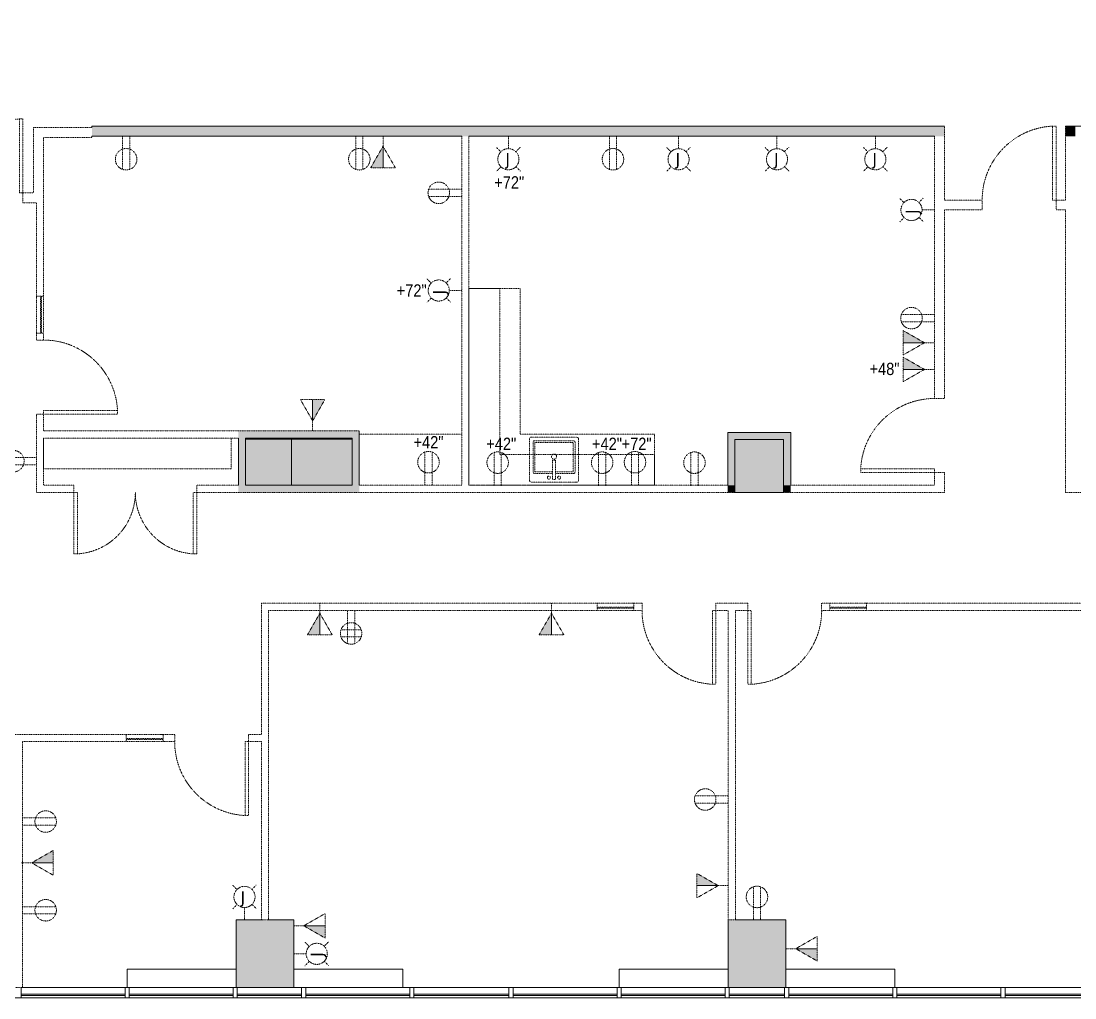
# Model space of a CAD drawing. Header units: inches. Extents: x 41 to 3069, y -541 to 533.
# Drawn here: x 1182 to 1696, y -541 to -65 of the extents above; entities that cross this region are included whole.
import ezdxf

# ---------------------------------------------------------------- set-up
doc = ezdxf.new("R2010")
doc.units = ezdxf.units.IN
doc.header["$MEASUREMENT"] = 0
for name, pattern in [('Demolished', [0.1875, 0.125, -0.0625]), ('Demolished 3_128_', [0.046875, 0.023437, -0.023437]), ('Hidden 1_16_', [0.09375, 0.0625, -0.03125])]:
    doc.linetypes.add(name, pattern=pattern)
for name, color, linetype, lineweight in [('A-ANNO-NOTE', 131, 'Demolished', 9), ('A-DOOR', 31, 'Demolished', 9), ('A-GLAZ', 151, 'Demolished', 9), ('A-GLAZ-EXST', 7, 'Continuous', 9), ('A-WALL-PATT', 111, 'Continuous', 13), ('Bb-col', 7, 'Continuous', 9), ('Bb-cor', 7, 'Continuous', 9), ('CAD background - for revit_dwg', 8, 'Continuous', 9), ('E-COMM-IDEN', 2, 'Continuous', 9), ('E-ELEC-FIXT-IDEN', 2, 'Continuous', 9), ('I-WALL', 2, 'Continuous', 13), ('Mullion', 7, 'Continuous', 9), ('P-SANR-FIXT', 6, 'Demolished', 9), ('Q-CASE', 31, 'Demolished', 9)]:
    doc.layers.add(name, color=color, linetype=linetype, lineweight=lineweight)
doc.styles.add('Arial_1', font='arial.ttf', dxfattribs={"width": 0.85, "height": 6})
doc.styles.add('Tahoma', font='tahoma.ttf', dxfattribs={"height": 6})

# ---------------------------------------------------------------- blocks, each defined once
blk = doc.blocks.new('Fixed Glass - Adjustable Sill - Instance-1572744-New Construction - Demolition Plan')
at = {"layer": 'A-GLAZ', "color": 250, "linetype": 'Hidden 1_16_', "lineweight": 20}
for p, q in [((-10.5, 1.75), (-9.75, 1.75)), ((7.5, 1.75), (6.75, 1.75)), ((7.5, -0.25), (-10.5, -0.25)), ((-10.5, -0.25), (-10.5, -0.75)), ((-10.5, -0.75), (7.5, -0.75)), ((7.5, -0.75), (7.5, -0.25))]:
    blk.add_line(p, q, dxfattribs=at)
blk = doc.blocks.new('Single-Flush - 36_ x 84_-1623541-New Construction - Demolition Plan')
at = {"layer": 'A-DOOR', "color": 250, "linetype": 'Hidden 1_16_', "lineweight": 20}
for p, q in [((16.25, -1.75), (16.25, -37.77)), ((18, -1.75), (16.25, -1.75)), ((18, -1.75), (18, -37.77)), ((18, -37.77), (16.25, -37.77))]:
    blk.add_line(p, q, dxfattribs=at)
at = {"layer": 'A-DOOR', "color": 7, "linetype": 'Demolished 3_128_'}
blk.add_arc((18, -1.75), 36.07, 180, 267.2188, dxfattribs=at)
blk = doc.blocks.new('Single-Flush - 36_ x 84_-1623487-New Construction - Demolition Plan')
at = {"layer": 'A-DOOR', "color": 250, "linetype": 'Hidden 1_16_', "lineweight": 20}
for p, q in [((16.25, 1.75), (16.25, 37.77)), ((18, 37.77), (16.25, 37.77)), ((18, 1.75), (18, 37.77)), ((18, 1.75), (16.25, 1.75))]:
    blk.add_line(p, q, dxfattribs=at)
at = {"layer": 'A-DOOR', "color": 7, "linetype": 'Demolished 3_128_'}
blk.add_arc((18, 1.75), 36.07, 92.7812, 180, dxfattribs=at)
blk = doc.blocks.new('Single-Flush - 36_ x 96_-1570335-New Construction - Demolition Plan')
at = {"layer": 'A-DOOR', "color": 250, "linetype": 'Hidden 1_16_', "lineweight": 20}
for p, q in [((16.25, 2.44), (16.25, 38.46)), ((18, 38.46), (16.25, 38.46)), ((18, 2.44), (18, 38.46)), ((18, 2.44), (16.25, 2.44))]:
    blk.add_line(p, q, dxfattribs=at)
at = {"layer": 'A-DOOR', "color": 7, "linetype": 'Demolished 3_128_'}
blk.add_arc((18, 2.44), 36.07, 92.7812, 180, dxfattribs=at)
blk = doc.blocks.new('Single-Flush - 36_ x 84_-1666292-New Construction - Demolition Plan')
at = {"layer": 'A-DOOR', "color": 250, "linetype": 'Hidden 1_16_', "lineweight": 20}
for p, q in [((16.25, -2.44), (16.25, -38.46)), ((18, -2.44), (16.25, -2.44)), ((18, -2.44), (18, -38.46)), ((18, -38.46), (16.25, -38.46))]:
    blk.add_line(p, q, dxfattribs=at)
at = {"layer": 'A-DOOR', "color": 7, "linetype": 'Demolished 3_128_'}
blk.add_arc((18, -2.44), 36.07, 180, 267.2188, dxfattribs=at)
blk = doc.blocks.new('Double-Flush - 60_ x 84_-1573929-New Construction - Demolition Plan')
at = {"layer": 'A-DOOR', "color": 250, "linetype": 'Hidden 1_16_', "lineweight": 20}
for p, q in [((-30, 31.75), (-28.25, 31.75)), ((-30, 1.75), (-30, 31.75)), ((-28.25, 1.75), (-28.25, 31.75)), ((28.25, 1.75), (28.25, 31.7)), ((30, 1.75), (30, 31.75)), ((-30, 1.75), (-28.25, 1.75)), ((30, 1.75), (28.25, 1.75))]:
    blk.add_line(p, q, dxfattribs=at)
at = {"layer": 'A-DOOR', "color": 7, "linetype": 'Demolished 3_128_'}
for centre, start, end in [((-30, 1.75), 0, 90), ((30, 1.75), 90, 180)]:
    blk.add_arc(centre, 30, start, end, dxfattribs=at)
blk = doc.blocks.new('Counter Top - L Shaped _No Backsplash_ - Standard Counter Top-1574326-New Construction - Demolition Plan')
at = {"layer": 'Q-CASE', "color": 7, "linetype": 'Demolished 3_128_'}
for p, q in [((-47.26, 95.99), (-32.26, 95.99)), ((-47.26, 0), (-47.26, 95.99)), ((-32.26, 95.99), (-22.26, 95.99)), ((-22.26, 95.99), (-22.26, 25)), ((-22.26, 25), (43.24, 25)), ((43.24, 25), (43.24, 15)), ((43.24, 15), (43.24, 0)), ((43.24, 0), (-33.44, 0))]:
    blk.add_line(p, q, dxfattribs=at)
blk = doc.blocks.new('Counter Top _No Backsplash_ - Standard Counter Top-1574684-New Construction - Demolition Plan')
at = {"layer": 'Q-CASE', "color": 7, "linetype": 'Demolished 3_128_'}
blk.add_line((-47.26, -25), (2.74, -25), dxfattribs=at)
blk = doc.blocks.new('Upper Cabinet - L Shaped - Standard Upper Cabinet-1574834-New Construction - Demolition Plan')
at = {"layer": 'Q-CASE', "color": 7, "linetype": 'Demolished 3_128_'}
for p, q in [((48.74, 0), (-47.26, 0)), ((-47.26, 0), (-47.26, -90.5)), ((48.74, -15), (48.74, 0)), ((-32.26, -90.5), (-32.26, -15)), ((-32.26, -15), (48.74, -15)), ((-47.26, -90.5), (-32.26, -90.5))]:
    blk.add_line(p, q, dxfattribs=at)
blk = doc.blocks.new('Sink-Single - 2D - Default-492951-New Construction - Demolition Plan')
at = {"layer": 'P-SANR-FIXT', "color": 7, "linetype": 'Demolished 3_128_'}
for p, q in [((-12, 10), (-12, 22.5)), ((-11, 23.5), (11, 23.5)), ((-0.76, 12.75), (-0.76, 22.25)), ((-0.76, 22.25), (0.74, 22.25)), ((0.74, 22.25), (0.74, 12.75)), ((12, 22.5), (12, 10)), ((-10.25, 10), (-10.25, 18.5)), ((-9.5, 19.25), (-0.76, 19.25)), ((-0.76, 18.37), (-9.37, 18.37)), ((-9.37, 18.37), (-9.37, 10)), ((0.74, 19.25), (9.5, 19.25)), ((9.38, 18.37), (0.74, 18.37)), ((9.38, 4.13), (9.38, 18.37)), ((10.25, 18.5), (10.25, 10)), ((0.74, 12.75), (-0.76, 12.75)), ((-12, 2.5), (-12, 10)), ((-10.25, 4), (-10.25, 10)), ((-9.37, 10), (-9.37, 4.13)), ((10.25, 10), (10.25, 4)), ((12, 10), (12, 2.5)), ((11, 1.5), (-11, 1.5)), ((9.5, 3.25), (-9.5, 3.25)), ((-9.37, 4.13), (9.38, 4.13))]:
    blk.add_line(p, q, dxfattribs=at)
for centre, radius, start, end in [((-11, 22.5), 1, 90, 180), ((-2.5, 21.25), 0.75, 0, 180), ((-2.5, 21.25), 0.75, 180, 225), ((-2.5, 21.25), 0.75, 225, 0), ((2.5, 21.25), 0.75, 45, 180), ((2.5, 21.25), 0.75, 180, 0), ((2.5, 21.25), 0.75, 0, 45), ((11, 22.5), 1, 0, 90), ((-9.5, 18.5), 0.75, 90, 180), ((9.5, 18.5), 0.75, 0, 90), ((-0.03, 11), 1.25, 0, 180), ((-0.03, 11), 1.25, 180, 216), ((-0.03, 11), 1.25, 324, 0), ((-0.03, 11), 1.25, 216, 237.348), ((-0.03, 11), 1.25, 237.348, 302.652), ((-0.03, 11), 1.25, 302.652, 324), ((-11, 2.5), 1, 180, 270), ((-9.5, 4), 0.75, 180, 270), ((9.5, 4), 0.75, 270, 315), ((9.5, 4), 0.75, 315, 0), ((11, 2.5), 1, 270, 315), ((11, 2.5), 1, 317.0033, 360)]:
    blk.add_arc(centre, radius, start, end, dxfattribs=at)
blk = doc.blocks.new('Single-Flush - 36_ x 84_-1666293-New Construction - Demolition Plan')
at = {"layer": 'A-DOOR', "color": 250, "linetype": 'Hidden 1_16_', "lineweight": 20}
for p, q in [((16.25, 2.44), (16.25, 38.46)), ((18, 38.46), (16.25, 38.46)), ((18, 2.44), (18, 38.46)), ((18, 2.44), (16.25, 2.44))]:
    blk.add_line(p, q, dxfattribs=at)
at = {"layer": 'A-DOOR', "color": 7, "linetype": 'Demolished 3_128_'}
blk.add_arc((18, 2.44), 36.07, 92.7812, 180, dxfattribs=at)
blk = doc.blocks.new('Upper Cabinet - Standard Upper Cabinet-1664953-New Construction - Demolition Plan')
at = {"layer": 'Q-CASE', "color": 7, "linetype": 'Demolished 3_128_'}
for p, q in [((44.24, 0), (-47.26, 0)), ((-47.26, 0), (-47.26, -15)), ((44.24, -15), (44.24, 0)), ((-47.26, -15), (44.24, -15))]:
    blk.add_line(p, q, dxfattribs=at)
blk = doc.blocks.new('CAD background - for revit_dwg-1564186-New Construction - Demolition Plan')
at = {"lineweight": 9}
h = blk.add_hatch(color=256, dxfattribs=at)
h.paths.add_polyline_path([(245.5, 5), (273.5, 5), (273.5, 38), (245.5, 38)], flags=0)
h.paths.add_polyline_path([(2194, 5), (2194, 33), (2166, 33), (2166, 5)], flags=0)
h.paths.add_polyline_path([(1953.5, 5), (1953.5, 38), (1925.5, 38), (1925.5, 5), (1945.84, 5)], flags=0)
h.paths.add_polyline_path([(485.5, 5), (513.5, 5), (513.5, 38), (485.5, 38)], flags=0)
h.paths.add_polyline_path([(725.5, 5), (753.5, 5), (753.5, 38), (725.5, 38)], flags=0)
h.paths.add_polyline_path([(1713.5, 5), (1713.5, 38), (1685.5, 38), (1685.5, 5)], flags=0)
h.paths.add_polyline_path([(1473.5, 5), (1473.5, 38), (1445.5, 38), (1445.5, 5)], flags=0)
h.paths.add_polyline_path([(1209, 5), (1233.5, 5), (1233.5, 38), (1205.5, 38), (1205.5, 5)], flags=0)
h.paths.add_polyline_path([(965.5, 5), (993.5, 5), (993.5, 38), (965.5, 38)], flags=0)
h.paths.add_polyline_path([(726.5, 245), (755, 245), (755, 275.5), (726.5, 275.5)], flags=0)
h.paths.add_polyline_path([(2194, 245.5), (2194, 273.5), (2161, 273.5), (2161, 245.5)], flags=0)
h.paths.add_polyline_path([(5, 245.5), (38, 245.5), (38, 273.5), (5, 273.5)], flags=0)
h.paths.add_polyline_path([(1232.5, 246.5), (1232.5, 272.25), (1208.75, 272.25), (1208.75, 246.5)], flags=0)
h.paths.add_polyline_path([(1952.5, 246.5), (1952.5, 272.5), (1891.5, 272.5), (1891.5, 246.5), (1945.84, 246.5)], flags=0)
h.paths.add_polyline_path([(1686.5, 246.5), (1712.5, 246.5), (1712.5, 272.5), (1686.5, 272.5), (1686.5, 269)], flags=0)
h.paths.add_polyline_path([(1472.5, 246.5), (1472.5, 272.5), (1446.5, 272.5), (1446.5, 246.5)], flags=0)
h.paths.add_polyline_path([(512.5, 246.5), (512.5, 272.5), (486.5, 272.5), (486.5, 246.5), (498.87, 246.5)], flags=0)
h.paths.add_polyline_path([(1017.56, 250), (1022, 250), (1022, 272.5), (970, 272.5), (970, 250)], flags=0)
h.paths.add_polyline_path([(2161, 485.5), (2194, 485.5), (2194, 513.5), (2161, 513.5), (2161, 497.75)], flags=0)
h.paths.add_polyline_path([(38, 485.5), (38, 513.5), (5, 513.5), (5, 485.5)], flags=0)
h.paths.add_polyline_path([(1926.5, 486.5), (1952.5, 486.5), (1952.5, 512.5), (1926.5, 512.5), (1926.5, 501.25)], flags=0)
h.paths.add_polyline_path([(726.5, 486.5), (752.5, 486.5), (752.5, 512.5), (726.5, 512.5), (726.5, 487.12)], flags=0)
h.paths.add_polyline_path([(486.5, 486.5), (512.5, 486.5), (512.5, 512.5), (486.5, 512.5)], flags=0)
h.paths.add_polyline_path([(1712.5, 486.5), (1712.5, 512.5), (1686.5, 512.5), (1686.5, 486.5)], flags=0)
h.paths.add_polyline_path([(272.5, 486.5), (272.5, 512.5), (246.5, 512.5), (246.5, 486.5)], flags=0)
h.paths.add_polyline_path([(1450.77, 486.5), (1476.77, 486.5), (1476.77, 512.5), (1450.77, 512.5), (1450.77, 497.75)], flags=0)
h.paths.add_polyline_path([(2194, 725.5), (2194, 753.5), (2161, 753.5), (2161, 725.5)], flags=0)
h.paths.add_polyline_path([(5, 725.5), (38, 725.5), (38, 753.5), (5, 753.5)], flags=0)
h.paths.add_polyline_path([(752.5, 726.5), (752.5, 752.5), (726.5, 752.5), (726.5, 726.5)], flags=0)
h.paths.add_polyline_path([(246.5, 726.5), (272.5, 726.5), (272.5, 752.5), (246.5, 752.5)], flags=0)
h.paths.add_polyline_path([(1712.5, 726.5), (1712.5, 752.5), (1686.5, 752.5), (1686.5, 726.5)], flags=0)
h.paths.add_polyline_path([(486.5, 726.5), (512.5, 726.5), (512.5, 752.5), (486.5, 752.5)], flags=0)
h.paths.add_polyline_path([(1952.5, 726.5), (1952.5, 752.5), (1926.5, 752.5), (1926.5, 726.5)], flags=0)
h.paths.add_polyline_path([(1476.77, 726.5), (1476.77, 752.5), (1450.77, 752.5), (1450.77, 726.5), (1472.5, 726.5)], flags=0)
h.paths.add_polyline_path([(5, 965.5), (38, 965.5), (38, 993.5), (5, 993.5)], flags=0)
h.paths.add_polyline_path([(2161, 965.5), (2194, 965.5), (2194, 993.5), (2161, 993.5), (2161, 988)], flags=0)
h.paths.add_polyline_path([(728.81, 966.5), (752.5, 966.5), (752.5, 992.5), (728.81, 992.5), (728.81, 991)], flags=0)
h.paths.add_polyline_path([(1232.5, 966.5), (1232.5, 992.5), (1206.5, 992.5), (1206.5, 966.5)], flags=0)
h.paths.add_polyline_path([(966.5, 966.5), (992.5, 966.5), (992.5, 992.5), (966.5, 992.5), (966.5, 988)], flags=0)
h.paths.add_polyline_path([(246.5, 966.5), (272.5, 966.5), (272.5, 992.5), (246.5, 992.5)], flags=0)
h.paths.add_polyline_path([(1926.5, 966.5), (1952.5, 966.5), (1952.5, 992.5), (1926.5, 992.5), (1926.5, 988)], flags=0)
h.paths.add_polyline_path([(512.5, 966.5), (512.5, 992.5), (486.5, 992.5), (486.5, 966.5)], flags=0)
h.paths.add_polyline_path([(1446.5, 966.5), (1472.5, 966.5), (1472.5, 992.5), (1446.5, 992.5), (1446.5, 981.01)], flags=0)
h.paths.add_polyline_path([(1712.5, 966.5), (1712.5, 992.5), (1686.5, 992.5), (1686.5, 966.5)], flags=0)
at = {"layer": 'A-GLAZ-EXST'}
for p, q in [((860.5, 1.87), (911.25, 1.87)), ((860.5, 1.12), (911.25, 1.12)), ((913.25, 1.87), (964, 1.87)), ((913.25, 1.12), (964, 1.12)), ((966, 1.87), (997.36, 1.87)), ((966, 1.12), (997.36, 1.12)), ((999.36, 1.87), (1050.11, 1.87)), ((999.36, 1.12), (1050.11, 1.12)), ((1052.11, 1.87), (1098.5, 1.87)), ((1052.11, 1.12), (1098.5, 1.12)), ((1100.5, 1.87), (1151.25, 1.87)), ((1100.5, 1.12), (1151.25, 1.12)), ((1153.25, 1.87), (1204, 1.87)), ((1153.25, 1.12), (1204, 1.12)), ((1206, 1.87), (1233, 1.87)), ((1206, 1.12), (1233, 1.12)), ((1235, 1.87), (1285.75, 1.87)), ((1235, 1.12), (1285.75, 1.12)), ((1287.75, 1.87), (1338.5, 1.87)), ((1287.75, 1.12), (1338.5, 1.12)), ((1340.5, 1.87), (1391.25, 1.87)), ((1340.5, 1.12), (1391.25, 1.12))]:
    blk.add_line(p, q, dxfattribs=at)
at = {"layer": 'Bb-col'}
for p, q in [((1022, 272.5), (970, 272.5)), ((992.5, 250), (992.5, 272.5)), ((1208.75, 246.5), (1232.5, 246.5)), ((1205.5, 5), (1205.5, 38))]:
    blk.add_line(p, q, dxfattribs=at)
at = {"layer": 'Bb-col', "flags": 128}
for points in [[(965.5, 5), (965.5, 38), (977.75, 38)], [(981.25, 38), (993.5, 38), (993.5, 5), (965.5, 5)], [(1209, 38), (1233.5, 38), (1233.5, 5), (1205.5, 5)]]:
    blk.add_lwpolyline(points, dxfattribs=at)
at = {"layer": 'Bb-cor'}
blk.add_line((1817.75, 5), (861.25, 5), dxfattribs=at)
at = {"layer": 'Bb-cor', "flags": 128}
blk.add_lwpolyline([(0, 1074.29), (0, 0), (2199, 0), (2199, 1074.29)], dxfattribs=at)
for points in [[(912.25, 14), (912.25, 5), (965.5, 5), (965.5, 14)], [(993.5, 14), (993.5, 5), (1046.75, 5), (1046.75, 14)], [(1152.25, 14), (1152.25, 5), (1205.5, 5), (1205.5, 14)], [(1233.5, 14), (1233.5, 5), (1286.75, 5), (1286.75, 14)]]:
    blk.add_lwpolyline(points, close=True, dxfattribs=at)
at = {"layer": 'Mullion'}
for p, q in [((860.5, 5), (860.5, 0)), ((911.25, 0), (911.25, 5)), ((913.25, 0), (913.25, 5)), ((964, 0), (964, 5)), ((966, 0), (966, 5)), ((997.36, 0), (997.36, 5)), ((999.36, 0), (999.36, 5)), ((1050.11, 0), (1050.11, 5)), ((1052.11, 0), (1052.11, 5)), ((1098.5, 5), (1098.5, 0)), ((1100.5, 5), (1100.5, 0)), ((1151.25, 0), (1151.25, 5)), ((1153.25, 0), (1153.25, 5)), ((1204, 0), (1204, 5)), ((1206, 0), (1206, 5)), ((1233, 0), (1233, 5)), ((1235, 0), (1235, 5)), ((1285.75, 0), (1285.75, 5)), ((1287.75, 0), (1287.75, 5)), ((1338.5, 5), (1338.5, 0)), ((1340.5, 5), (1340.5, 0))]:
    blk.add_line(p, q, dxfattribs=at)

msp = doc.modelspace()

# ---------------------------------------------------------------- hatches: boundary and pattern name
at = {"layer": 'A-ANNO-NOTE', "linetype": 'Demolished 3_128_'}
for points in [[(1358.93, -136.14), (1358.93, -125.68), (1352.93, -136.14)], [(1623.07, -221.51), (1612.61, -215.51), (1612.61, -221.51)], [(1623.07, -234.51), (1612.61, -228.51), (1612.61, -234.51)], [(1324.61, -259.59), (1330.61, -249.14), (1324.61, -249.14)], [(1328.11, -363.89), (1328.11, -353.43), (1322.11, -363.89)], [(1441.11, -363.89), (1441.11, -353.43), (1435.11, -363.89)], [(1197.99, -475.14), (1197.99, -469.14), (1187.53, -475.14)], [(1522.45, -486.26), (1511.99, -480.26), (1511.99, -486.26)], [(1330.74, -511.84), (1330.74, -505.84), (1320.28, -505.84)], [(1570.74, -523.01), (1570.74, -517.01), (1560.28, -517.01)]]:
    msp.add_hatch(color=7, dxfattribs=at).paths.add_polyline_path(points, flags=0)
at = {"layer": 'A-WALL-PATT'}
for points in [[(1400.86, -120.76), (1632.86, -120.76), (1632.86, -115.89), (1216.93, -115.89), (1216.93, -120.76), (1397.36, -120.76)], [(1696.74, -120.76), (1696.74, -115.89), (1691.86, -115.89), (1691.86, -120.76)], [(1343.86, -268.01), (1347.36, -268.01), (1347.36, -264.51), (1288.36, -264.51), (1288.36, -268.01), (1291.86, -268.01)], [(1530.61, -291.01), (1530.61, -265.26), (1527.11, -265.26), (1527.11, -291.01)], [(1530.61, -268.76), (1557.86, -268.76), (1557.86, -265.26), (1530.61, -265.26), (1530.61, -266.01)], [(1288.36, -294.51), (1291.86, -294.51), (1291.86, -268.01), (1288.36, -268.01), (1288.36, -291.01)], [(1347.36, -294.51), (1347.36, -268.01), (1343.86, -268.01), (1343.86, -294.51)], [(1554.36, -291.01), (1557.86, -291.01), (1557.86, -268.76), (1554.36, -268.76), (1554.36, -276.01)], [(1343.86, -294.51), (1343.86, -291.01), (1291.86, -291.01), (1291.86, -294.51)], [(1527.11, -294.51), (1530.61, -294.51), (1530.61, -291.01), (1527.11, -291.01)], [(1554.36, -294.51), (1557.86, -294.51), (1557.86, -291.01), (1554.36, -291.01)]]:
    msp.add_hatch(color=8, dxfattribs=at).paths.add_polyline_path(points, flags=0)

# ---------------------------------------------------------------- linework, layer by layer
at = {"layer": 'A-ANNO-NOTE', "color": 7, "linetype": 'Demolished 3_128_'}
for p, q in [((1231.87, -120.76), (1231.87, -136.96)), ((1235.36, -120.76), (1235.36, -136.96)), ((1345.62, -120.76), (1345.62, -136.96)), ((1349.11, -120.76), (1349.11, -136.96)), ((1358.93, -120.76), (1358.93, -136.14)), ((1420.11, -120.76), (1420.11, -126.85)), ((1469.37, -120.76), (1469.37, -136.96)), ((1472.86, -120.76), (1472.86, -136.96)), ((1503.11, -120.76), (1503.11, -126.85)), ((1551.11, -120.76), (1551.11, -126.85)), ((1599.11, -120.76), (1599.11, -126.85)), ((1358.93, -125.68), (1352.93, -136.14)), ((1358.93, -125.68), (1352.93, -136.14)), ((1358.93, -136.14), (1358.93, -125.68)), ((1358.93, -125.68), (1364.93, -136.14)), ((1416.43, -128.4), (1414.31, -126.27)), ((1423.73, -128.33), (1425.85, -126.2)), ((1499.43, -128.4), (1497.31, -126.27)), ((1506.73, -128.33), (1508.85, -126.2)), ((1547.43, -128.4), (1545.31, -126.27)), ((1554.73, -128.33), (1556.85, -126.2)), ((1595.43, -128.4), (1593.31, -126.27)), ((1602.73, -128.33), (1604.85, -126.2)), ((1352.93, -136.14), (1358.93, -136.14)), ((1352.93, -136.14), (1364.93, -136.14)), ((1416.5, -135.69), (1414.37, -137.81)), ((1423.79, -135.62), (1425.92, -137.75)), ((1499.5, -135.69), (1497.37, -137.81)), ((1506.79, -135.62), (1508.92, -137.75)), ((1547.5, -135.69), (1545.37, -137.81)), ((1554.79, -135.62), (1556.92, -137.75)), ((1595.5, -135.69), (1593.37, -137.81)), ((1602.79, -135.62), (1604.92, -137.75)), ((1397.36, -146.65), (1381.17, -146.65)), ((1397.36, -150.13), (1381.17, -150.13)), ((1613.06, -153.15), (1610.94, -151.02)), ((1620.36, -153.08), (1622.48, -150.96)), ((1627.99, -156.76), (1621.9, -156.76)), ((1613.13, -160.44), (1611, -162.57)), ((1620.42, -160.38), (1622.55, -162.5)), ((1389.73, -192.33), (1391.86, -190.21)), ((1382.44, -192.4), (1380.31, -190.27)), ((1382.5, -199.69), (1380.38, -201.82)), ((1389.8, -199.63), (1391.92, -201.75)), ((1397.36, -196.01), (1391.27, -196.01)), ((1627.99, -207.77), (1611.79, -207.77)), ((1627.99, -211.26), (1611.79, -211.26)), ((1612.61, -215.51), (1612.61, -221.51)), ((1623.07, -221.51), (1612.61, -215.51)), ((1612.61, -215.51), (1612.61, -227.51)), ((1623.07, -221.51), (1612.61, -215.51)), ((1612.61, -221.51), (1623.07, -221.51)), ((1627.99, -221.51), (1612.61, -221.51)), ((1623.07, -221.51), (1612.61, -227.51)), ((1612.61, -228.51), (1612.61, -234.51)), ((1623.07, -234.51), (1612.61, -228.51)), ((1612.61, -228.51), (1612.61, -240.51)), ((1623.07, -234.51), (1612.61, -228.51)), ((1612.61, -234.51), (1623.07, -234.51)), ((1627.99, -234.51), (1612.61, -234.51)), ((1623.07, -234.51), (1612.61, -240.51)), ((1324.61, -259.59), (1318.61, -249.14)), ((1330.61, -249.14), (1318.61, -249.14)), ((1330.61, -249.14), (1324.61, -249.14)), ((1324.61, -249.14), (1324.61, -259.59)), ((1324.61, -259.59), (1330.61, -249.14)), ((1324.61, -264.51), (1324.61, -249.14)), ((1324.61, -259.59), (1330.61, -249.14)), ((1189.86, -277.52), (1173.67, -277.52)), ((1379.37, -291.01), (1379.37, -274.81)), ((1382.86, -291.01), (1382.86, -274.81)), ((1413.12, -291.21), (1413.12, -275.02)), ((1416.61, -291.21), (1416.61, -275.02)), ((1464.12, -291.21), (1464.12, -275.02)), ((1467.61, -291.21), (1467.61, -275.02)), ((1480.12, -291.01), (1480.12, -274.81)), ((1483.61, -291.01), (1483.61, -274.81)), ((1509.12, -291.21), (1509.12, -275.02)), ((1512.61, -291.21), (1512.61, -275.02)), ((1189.86, -281.01), (1173.67, -281.01)), ((1328.11, -348.51), (1328.11, -363.89)), ((1441.11, -348.51), (1441.11, -363.89)), ((1328.11, -353.43), (1322.11, -363.89)), ((1328.11, -353.43), (1322.11, -363.89)), ((1328.11, -363.89), (1328.11, -353.43)), ((1328.11, -353.43), (1334.11, -363.89)), ((1341.62, -352.01), (1341.62, -368.21)), ((1345.11, -352.01), (1345.11, -368.21)), ((1441.11, -353.43), (1435.11, -363.89)), ((1441.11, -353.43), (1435.11, -363.89)), ((1441.11, -363.89), (1441.11, -353.43)), ((1441.11, -353.43), (1447.11, -363.89)), ((1322.11, -363.89), (1328.11, -363.89)), ((1322.11, -363.89), (1334.11, -363.89)), ((1338.41, -361.52), (1348.32, -361.52)), ((1338.41, -365), (1348.32, -365)), ((1435.11, -363.89), (1441.11, -363.89)), ((1435.11, -363.89), (1447.11, -363.89)), ((1527.36, -442.52), (1511.17, -442.52)), ((1527.36, -446.01), (1511.17, -446.01)), ((1183.11, -453.27), (1199.31, -453.27)), ((1183.11, -456.76), (1199.31, -456.76)), ((1187.53, -475.14), (1197.99, -469.14)), ((1187.53, -475.14), (1197.99, -469.14)), ((1197.99, -469.14), (1197.99, -475.14)), ((1197.99, -469.14), (1197.99, -481.14)), ((1182.61, -475.14), (1197.99, -475.14)), ((1197.99, -475.14), (1187.53, -475.14)), ((1187.53, -475.14), (1197.99, -481.14)), ((1511.99, -480.26), (1511.99, -486.26)), ((1522.45, -486.26), (1511.99, -480.26)), ((1511.99, -480.26), (1511.99, -492.26)), ((1522.45, -486.26), (1511.99, -480.26)), ((1287.68, -488.15), (1285.56, -486.03)), ((1294.98, -488.09), (1297.1, -485.96)), ((1511.99, -486.26), (1522.45, -486.26)), ((1527.36, -486.26), (1511.99, -486.26)), ((1522.45, -486.26), (1511.99, -492.26)), ((1539.62, -503.01), (1539.62, -486.81)), ((1543.11, -503.01), (1543.11, -486.81)), ((1183.11, -496.52), (1199.31, -496.52)), ((1287.75, -495.45), (1285.62, -497.57)), ((1291.36, -503.01), (1291.36, -496.92)), ((1295.04, -495.38), (1297.17, -497.51)), ((1183.11, -500.01), (1199.31, -500.01)), ((1320.28, -505.84), (1330.74, -499.84)), ((1330.74, -511.84), (1330.74, -499.84)), ((1315.36, -505.84), (1330.74, -505.84)), ((1330.74, -505.84), (1320.28, -505.84)), ((1320.28, -505.84), (1330.74, -511.84)), ((1320.28, -505.84), (1330.74, -511.84)), ((1330.74, -511.84), (1330.74, -505.84)), ((1322.93, -515.9), (1320.81, -513.77)), ((1330.22, -515.83), (1332.35, -513.71)), ((1560.28, -517.01), (1570.74, -511.01)), ((1570.74, -523.01), (1570.74, -511.01)), ((1555.36, -517.01), (1570.74, -517.01)), ((1570.74, -517.01), (1560.28, -517.01)), ((1560.28, -517.01), (1570.74, -523.01)), ((1560.28, -517.01), (1570.74, -523.01)), ((1570.74, -523.01), (1570.74, -517.01)), ((1315.36, -519.51), (1321.45, -519.51)), ((1323, -523.19), (1320.87, -525.32)), ((1330.29, -523.13), (1332.41, -525.25))]:
    msp.add_line(p, q, dxfattribs=at)
for centre, radius in [((1233.61, -132.01), 5.25), ((1347.36, -132.01), 5.25), ((1420.11, -132.01), 5.16), ((1471.11, -132.01), 5.25), ((1503.11, -132.01), 5.16), ((1551.11, -132.01), 5.16), ((1599.11, -132.01), 5.16), ((1386.12, -148.39), 5.25), ((1616.74, -156.76), 5.16), ((1386.12, -196.01), 5.16), ((1616.74, -209.51), 5.25), ((1178.62, -279.26), 5.25), ((1381.11, -279.77), 5.25), ((1414.86, -279.97), 5.25), ((1465.86, -279.97), 5.25), ((1481.86, -279.77), 5.25), ((1510.86, -279.97), 5.25), ((1343.36, -363.26), 5.25), ((1516.12, -444.26), 5.25), ((1194.36, -455.01), 5.25), ((1291.36, -491.77), 5.16), ((1541.36, -491.77), 5.25), ((1194.36, -498.26), 5.25), ((1326.61, -519.51), 5.16)]:
    msp.add_circle(centre, radius, dxfattribs=at)
at = {"layer": 'I-WALL', "color": 250, "linetype": 'Hidden 1_16_', "lineweight": 20}
for p, q in [((1188.49, -116.58), (1188.49, -148.39)), ((1216.93, -116.58), (1188.49, -116.58)), ((1632.86, -151.89), (1632.86, -115.89)), ((1691.86, -115.89), (1691.86, -151.89)), ((1193.36, -198.83), (1193.36, -121.45)), ((1193.36, -121.45), (1216.93, -121.45)), ((1216.93, -121.45), (1216.93, -120.76)), ((1397.36, -120.76), (1397.36, -291.01)), ((1400.86, -291.01), (1400.86, -120.76)), ((1627.99, -120.76), (1627.99, -248.76)), ((1188.49, -148.39), (1183.3, -148.39)), ((1183.3, -148.39), (1183.3, -153.26)), ((1183.3, -153.26), (1189.86, -153.26)), ((1189.86, -153.26), (1189.86, -198.83)), ((1651.3, -151.89), (1632.86, -151.89)), ((1651.3, -156.76), (1651.3, -151.89)), ((1691.86, -151.89), (1687.3, -151.89)), ((1687.3, -151.89), (1687.3, -156.76)), ((1632.86, -156.76), (1651.3, -156.76)), ((1632.86, -248.76), (1632.86, -156.76)), ((1687.3, -156.76), (1691.86, -156.76)), ((1691.86, -156.76), (1691.86, -294.51)), ((1189.86, -198.83), (1193.36, -198.83)), ((1189.86, -216.83), (1189.86, -220.26)), ((1193.36, -216.83), (1189.86, -216.83)), ((1189.86, -220.26), (1193.36, -220.26)), ((1193.36, -220.26), (1193.36, -216.83)), ((1627.99, -248.76), (1632.86, -248.76)), ((1189.86, -256.26), (1189.86, -294.51)), ((1193.36, -256.26), (1189.86, -256.26)), ((1193.36, -264.51), (1193.36, -256.26)), ((1347.36, -264.51), (1193.36, -264.51)), ((1193.36, -268.01), (1288.36, -268.01)), ((1193.36, -291.01), (1193.36, -268.01)), ((1632.86, -284.76), (1627.99, -284.76)), ((1627.99, -284.76), (1627.99, -291.01)), ((1632.86, -294.51), (1632.86, -284.76)), ((1208.11, -291.01), (1193.36, -291.01)), ((1208.11, -294.51), (1208.11, -291.01)), ((1288.36, -291.01), (1268.11, -291.01)), ((1268.11, -291.01), (1268.11, -294.51)), ((1397.36, -291.01), (1347.36, -291.01)), ((1527.11, -291.01), (1400.86, -291.01)), ((1627.99, -291.01), (1557.86, -291.01)), ((1189.86, -294.51), (1208.11, -294.51)), ((1268.11, -294.51), (1291.86, -294.51)), ((1291.86, -294.51), (1530.61, -294.51)), ((1554.36, -294.51), (1632.86, -294.51)), ((1691.86, -294.51), (1768.36, -294.51)), ((1463.36, -348.51), (1299.61, -348.51)), ((1299.61, -348.51), (1299.61, -412.51)), ((1463.36, -352.01), (1463.36, -348.51)), ((1485.36, -348.51), (1481.36, -348.51)), ((1481.36, -348.51), (1481.36, -352.01)), ((1485.36, -352.01), (1485.36, -348.51)), ((1536.86, -348.51), (1521.36, -348.51)), ((1521.36, -348.51), (1521.36, -352.01)), ((1536.86, -352.01), (1536.86, -348.51)), ((1576.86, -348.51), (1572.86, -348.51)), ((1572.86, -348.51), (1572.86, -352.01)), ((1576.86, -352.01), (1576.86, -348.51)), ((1763.05, -348.51), (1594.86, -348.51)), ((1594.86, -348.51), (1594.86, -352.01)), ((1303.11, -352.01), (1463.36, -352.01)), ((1303.11, -503.01), (1303.11, -352.01)), ((1481.36, -352.01), (1485.36, -352.01)), ((1521.36, -352.01), (1527.36, -352.01)), ((1527.36, -352.01), (1527.36, -503.01)), ((1530.86, -352.01), (1536.86, -352.01)), ((1530.86, -503.01), (1530.86, -352.01)), ((1572.86, -352.01), (1576.86, -352.01)), ((1594.86, -352.01), (1752.11, -352.01)), ((1233.61, -412.51), (1129.11, -412.51)), ((1183.11, -416.01), (1233.61, -416.01)), ((1183.11, -536.01), (1183.11, -416.01)), ((1233.61, -416.01), (1233.61, -412.51)), ((1257.36, -412.51), (1251.61, -412.51)), ((1251.61, -412.51), (1251.61, -416.01)), ((1251.61, -416.01), (1257.36, -416.01)), ((1257.36, -416.01), (1257.36, -412.51)), ((1299.61, -412.51), (1293.36, -412.51)), ((1293.36, -412.51), (1293.36, -416.01)), ((1293.36, -416.01), (1299.61, -416.01)), ((1299.61, -416.01), (1299.61, -503.01)), ((1299.61, -503.01), (1303.11, -503.01)), ((1527.36, -503.01), (1530.86, -503.01)), ((1179.61, -536.01), (1183.11, -536.01))]:
    msp.add_line(p, q, dxfattribs=at)
at = {"layer": 'I-WALL', "color": 250, "lineweight": 20}
for p, q in [((1632.86, -115.89), (1216.93, -115.89)), ((1216.93, -115.89), (1216.93, -116.58)), ((1804.49, -115.89), (1691.86, -115.89)), ((1216.93, -120.76), (1397.36, -120.76)), ((1400.86, -120.76), (1627.99, -120.76)), ((1347.36, -291.01), (1347.36, -264.51)), ((1527.11, -265.26), (1527.11, -291.01)), ((1557.86, -265.26), (1527.11, -265.26)), ((1557.86, -291.01), (1557.86, -265.26)), ((1288.36, -268.01), (1288.36, -291.01)), ((1291.86, -291.01), (1291.86, -268.01)), ((1291.86, -268.01), (1343.86, -268.01)), ((1343.86, -268.01), (1343.86, -291.01)), ((1530.61, -294.51), (1530.61, -268.76)), ((1530.61, -268.76), (1554.36, -268.76)), ((1554.36, -268.76), (1554.36, -294.51)), ((1343.86, -291.01), (1291.86, -291.01))]:
    msp.add_line(p, q, dxfattribs=at)
at = {"layer": 'I-WALL', "color": 7, "linetype": 'Demolished 3_128_', "lineweight": 9}
for p, q in [((1189.86, -216.83), (1189.86, -198.83)), ((1193.36, -198.83), (1193.36, -216.83)), ((1463.36, -348.51), (1481.36, -348.51)), ((1576.86, -348.51), (1594.86, -348.51)), ((1481.36, -352.01), (1463.36, -352.01)), ((1594.86, -352.01), (1576.86, -352.01)), ((1233.61, -412.51), (1251.61, -412.51)), ((1251.61, -416.01), (1233.61, -416.01))]:
    msp.add_line(p, q, dxfattribs=at)

# ---------------------------------------------------------------- block references
at = {"layer": 'A-DOOR', "color": 7, "linetype": 'Demolished 3_128_'}
for name, p in [('Single-Flush - 36_ x 96_-1570335-New Construction - Demolition Plan', (1165.3, -150.83)), ('Single-Flush - 36_ x 84_-1666293-New Construction - Demolition Plan', (1669.3, -154.33)), ('Single-Flush - 36_ x 84_-1623541-New Construction - Demolition Plan', (1503.36, -350.26)), ('Single-Flush - 36_ x 84_-1623541-New Construction - Demolition Plan', (1275.36, -414.26))]:
    msp.add_blockref(name, p, dxfattribs=at)
for name, p, rotation in [('Single-Flush - 36_ x 84_-1623487-New Construction - Demolition Plan', (1191.61, -238.26), 269.9999999999999), ('Single-Flush - 36_ x 84_-1666292-New Construction - Demolition Plan', (1630.43, -266.76), 269.9999999999999), ('Double-Flush - 60_ x 84_-1573929-New Construction - Demolition Plan', (1238.11, -292.76), 180), ('Single-Flush - 36_ x 84_-1623487-New Construction - Demolition Plan', (1554.86, -350.26), 180)]:
    msp.add_blockref(name, p, dxfattribs=dict(at, rotation=rotation))
at = {"layer": 'A-GLAZ', "color": 7, "linetype": 'Demolished 3_128_', "rotation": 89.99999999999991}
msp.add_blockref('Fixed Glass - Adjustable Sill - Instance-1572744-New Construction - Demolition Plan', (1191.61, -206.33), dxfattribs=at)
at = {"layer": 'A-GLAZ', "color": 7, "linetype": 'Demolished 3_128_'}
for p in [(1473.86, -350.26), (1587.36, -350.26), (1244.11, -414.26)]:
    msp.add_blockref('Fixed Glass - Adjustable Sill - Instance-1572744-New Construction - Demolition Plan', p, dxfattribs=at)
at = {"layer": 'CAD background - for revit_dwg', "color": 7}
msp.add_blockref('CAD background - for revit_dwg-1564186-New Construction - Demolition Plan', (321.86, -541.01), dxfattribs=at)
at = {"layer": 'P-SANR-FIXT', "color": 7, "linetype": 'Demolished 3_128_', "rotation": 180}
msp.add_blockref('Sink-Single - 2D - Default-492951-New Construction - Demolition Plan', (1442.36, -266.01), dxfattribs=at)
at = {"layer": 'Q-CASE', "color": 7, "linetype": 'Demolished 3_128_'}
for name, p, rotation in [('Upper Cabinet - L Shaped - Standard Upper Cabinet-1574834-New Construction - Demolition Plan', (1400.86, -243.75), 89.9999999999999), ('Counter Top _No Backsplash_ - Standard Counter Top-1574684-New Construction - Demolition Plan', (1350.1, -291.01), 180)]:
    msp.add_blockref(name, p, dxfattribs=dict(at, rotation=rotation))
for name, p in [('Counter Top - L Shaped _No Backsplash_ - Standard Counter Top-1574326-New Construction - Demolition Plan', (1448.13, -291.01)), ('Upper Cabinet - Standard Upper Cabinet-1664953-New Construction - Demolition Plan', (1240.63, -268.01))]:
    msp.add_blockref(name, p, dxfattribs=at)

# ---------------------------------------------------------------- texts
at = {"layer": 'A-ANNO-NOTE', "color": 7, "linetype": 'Demolished 3_128_', "char_height": 6, "width": 3.939, "attachment_point": 1, "style": 'Tahoma'}
for insert in [(1418.73, -129.03), (1501.73, -129.03), (1549.73, -129.03), (1597.73, -129.03), (1289.51, -489)]:
    msp.add_mtext('J', dxfattribs=dict(at, insert=insert))
at = {"layer": 'A-ANNO-NOTE', "color": 7, "linetype": 'Demolished 3_128_', "char_height": 6, "width": 3.939, "attachment_point": 1, "rotation": 90, "style": 'Tahoma'}
for insert in [(1613.97, -158.62), (1383.35, -197.87), (1323.63, -520.89)]:
    msp.add_mtext('J', dxfattribs=dict(at, insert=insert))
at = {"layer": 'E-COMM-IDEN', "insert": (1603.58, -231.26), "char_height": 6, "width": 17.336, "attachment_point": 2, "line_spacing_factor": 0.941778, "style": 'Arial_1'}
msp.add_mtext('+48"', dxfattribs=at)
at = {"layer": 'E-ELEC-FIXT-IDEN', "char_height": 6, "width": 17.336, "attachment_point": 2, "line_spacing_factor": 0.941778, "style": 'Arial_1'}
for s, insert in [('+72"', (1420.5, -140.3)), ('+72"', (1372.92, -193.01)), ('+42"', (1381.13, -267.03)), ('+42"', (1416.62, -267.78)), ('+42"', (1468.19, -267.78)), ('+72"', (1482.64, -267.78))]:
    msp.add_mtext(s, dxfattribs=dict(at, insert=insert))

doc.saveas('drawing.dxf')
